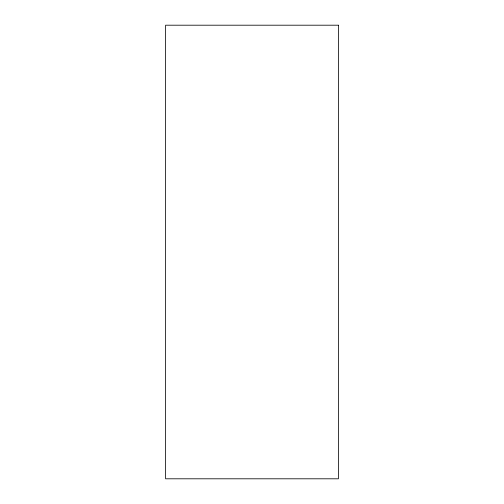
<?xml version="1.0" encoding="UTF-8"?>
<svg xmlns="http://www.w3.org/2000/svg" width="504" height="504" viewBox="0 0 504 504"><rect width="100%" height="100%" fill="white"/><g stroke="black" fill="none" stroke-linecap="round" stroke-linejoin="round"><path stroke-width="0.76" d="M338.398 25.2L165.602 25.2L165.602 478.8L338.398 478.8L338.398 25.2"/></g></svg>
